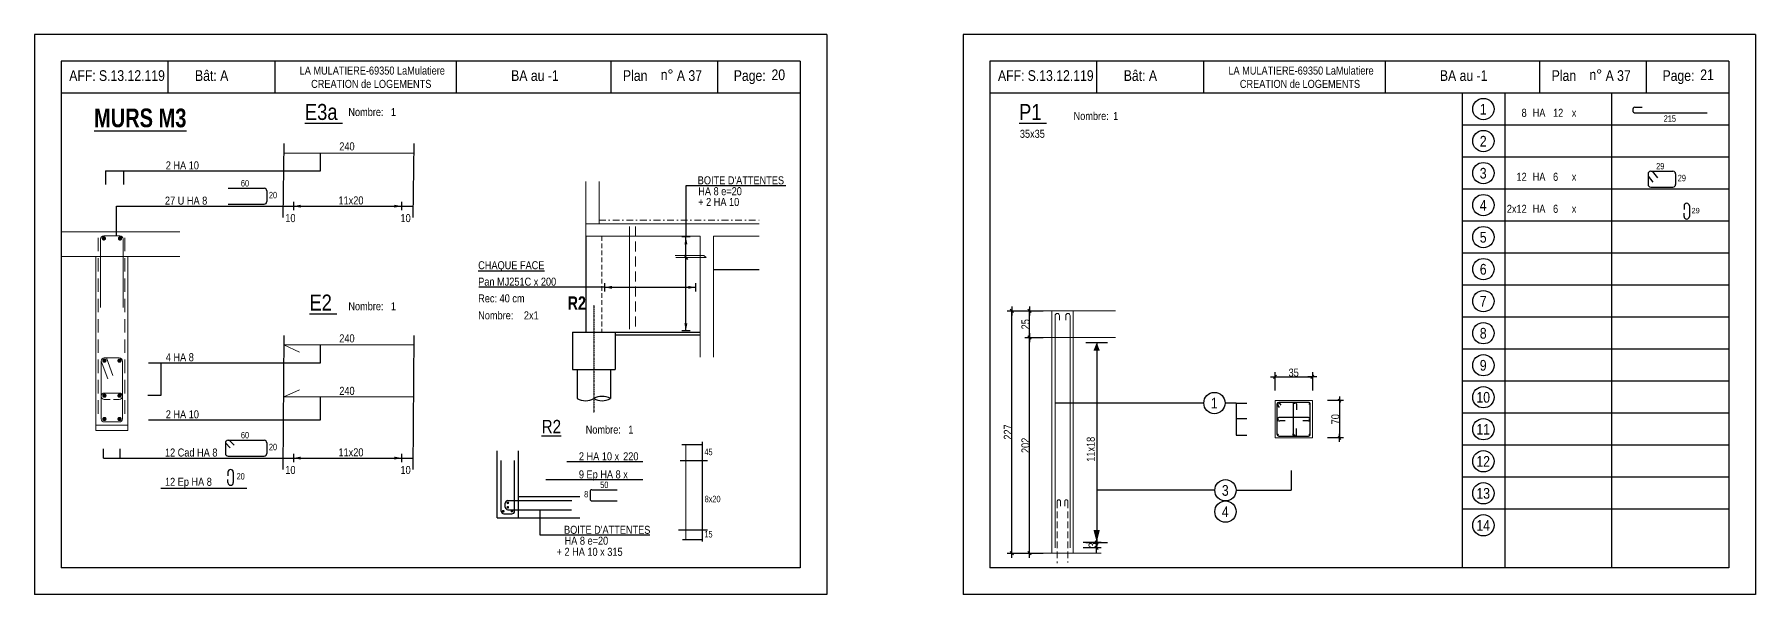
# Model space of a CAD drawing. Header units: metres. Extents: x -9927 to 45032, y -190416 to 12166.
# Drawn here: x 5970 to 9196, y -170879 to -169829 of the extents above; entities that cross this region are included whole.
import ezdxf
from ezdxf.enums import TextEntityAlignment as Align

# ---------------------------------------------------------------- set-up
doc = ezdxf.new("R2010")
doc.units = ezdxf.units.M
doc.header["$PDMODE"] = 65
for name, pattern in [('CACHE2', [0.1875, 0.125, -0.0625]), ('CACHEx2', [19.05, 12.7, -6.35]), ('TIRETPT2', [12.7, 6.35, -3.175, 0, -3.175]), ('TIRETPTX2', [50.8, 25.4, -12.7, 0, -12.7])]:
    doc.linetypes.add(name, pattern=pattern)
for name, color, linetype in [('01_cote_gen', 4, 'Continuous'), ('01_fenetres', 171, 'Continuous'), ('01_linteaux', 3, 'Continuous'), ('01_murs_coup', 5, 'Continuous'), ('01_sem', 42, 'Continuous'), ('01_texte', 230, 'Continuous'), ('AA_COTES', 2, 'Continuous')]:
    doc.layers.add(name, color=color, linetype=linetype)
doc.layers.add('01_PIEUX', color=5, linetype='Continuous', lineweight=60)
doc.styles.add('impact', font='impact.ttf')
doc.styles.add('STYLE2', font='ARIALN.TTF')
doc.dimstyles.new('JB25', dxfattribs={"dimscale": 0.1, "dimtxt": 150, "dimasz": 17, "dimexe": 0.1, "dimexo": 0.1, "dimgap": 0.09, "dimtad": 1, "dimdec": 1, "dimlfac": 0.5, "dimdsep": 46, "dimtxsty": 'STYLE2', "dimblk1": 'BOND_G', "dimblk2": 'BOND_D', "dimsah": 1, "dimcen": 1.5, "dimdle": 0.01, "dimse1": 1, "dimse2": 1, "dimclrd": 4, "dimclre": 2, "dimclrt": 5, "dimadec": 0, "dimazin": 0, "dimtfac": 2.333333, "dimtdec": 1, "dimtix": 1, "dimtmove": 2, "dimatfit": 3, "dimldrblk": 'BOND_G', "dimfxl": 1, "dimtolj": 1, "dimtzin": 0, "dimarcsym": 0})
doc.dimstyles.new('JB50', dxfattribs={"dimscale": 0.1, "dimtxt": 150, "dimasz": 15, "dimexe": 0.1, "dimexo": 0.1, "dimgap": 0.09, "dimtad": 1, "dimdec": 1, "dimdsep": 46, "dimtxsty": 'STYLE2', "dimblk1": 'BOND_G', "dimblk2": 'BOND_D', "dimsah": 1, "dimcen": 1.5, "dimdle": 0.01, "dimse1": 1, "dimse2": 1, "dimclrd": 4, "dimclre": 2, "dimclrt": 6, "dimazin": 2, "dimtfac": 2.333333, "dimtdec": 1, "dimtix": 1, "dimtmove": 2, "dimatfit": 3, "dimldrblk": 'BOND_G', "dimfxl": 1, "dimtolj": 1, "dimtzin": 0, "dimarcsym": 0})

# ---------------------------------------------------------------- blocks, each defined once
blk = doc.blocks.new('BOND_G')
at = {"layer": 'AA_COTES', "color": 0}
for p, q in [((5, 0), (-5, 0)), ((1.8, 1.8), (-1.8, -1.8)), ((0, -5), (0, 15))]:
    blk.add_line(p, q, dxfattribs=at)
blk = doc.blocks.new('BOND_D')
at = {"layer": 'AA_COTES', "color": 0}
for p, q in [((5, 0), (-5, 0)), ((-1.8, -1.8), (1.8, 1.8)), ((0, 5), (0, -15))]:
    blk.add_line(p, q, dxfattribs=at)
blk = doc.blocks.new('*D1727')
at = {"layer": '01_cote_gen', "color": 4, "linetype": 'Continuous', "lineweight": -2, "transparency": 16777216}
blk.add_line((7801.8, -170799.3), (7801.8, -170348.7), dxfattribs=at)
at = {"layer": 'DEFPOINTS', "color": 0, "linetype": 'Continuous', "lineweight": 0, "transparency": 16777216}
for p in [(7801.8, -170347), (7917, -170347), (7877, -170801)]:
    blk.add_point(p, dxfattribs=at)
at = {"layer": '01_cote_gen', "color": 4, "linetype": 'Continuous', "lineweight": -2, "transparency": 16777216, "xscale": 1.7, "yscale": 1.7, "zscale": 1.7}
for name, p, rotation in [('BOND_D', (7801.8, -170347), 90), ('BOND_G', (7801.8, -170801), 270)]:
    blk.add_blockref(name, p, dxfattribs=dict(at, rotation=rotation))
at = {"layer": '01_cote_gen', "color": 5, "linetype": 'Continuous', "lineweight": 0, "transparency": 16777216, "insert": (7794.3, -170574), "char_height": 15, "attachment_point": 5, "rotation": 90, "style": 'STYLE2'}
blk.add_mtext('\\A1;227', dxfattribs=at)
blk = doc.blocks.new('*D1728')
at = {"layer": '01_cote_gen', "color": 4, "linetype": 'Continuous', "lineweight": -2, "transparency": 16777216}
blk.add_line((7835, -170395.3), (7835, -170348.7), dxfattribs=at)
at = {"layer": 'DEFPOINTS', "color": 0, "linetype": 'Continuous', "lineweight": 0, "transparency": 16777216}
for p in [(7835, -170347), (7963.7, -170347), (7972.7, -170397)]:
    blk.add_point(p, dxfattribs=at)
at = {"layer": '01_cote_gen', "color": 4, "linetype": 'Continuous', "lineweight": -2, "transparency": 16777216, "xscale": 1.7, "yscale": 1.7, "zscale": 1.7}
for name, p, rotation in [('BOND_D', (7835, -170347), 90), ('BOND_G', (7835, -170397), 270)]:
    blk.add_blockref(name, p, dxfattribs=dict(at, rotation=rotation))
at = {"layer": '01_cote_gen', "color": 5, "linetype": 'Continuous', "lineweight": 0, "transparency": 16777216, "insert": (7827.4, -170372), "char_height": 15, "attachment_point": 5, "rotation": 90, "style": 'STYLE2'}
blk.add_mtext('\\A1;25', dxfattribs=at)
blk = doc.blocks.new('*D1729')
at = {"layer": '01_cote_gen', "color": 4, "linetype": 'Continuous', "lineweight": -2, "transparency": 16777216}
blk.add_line((7835, -170799.3), (7835, -170398.7), dxfattribs=at)
at = {"layer": 'DEFPOINTS', "color": 0, "linetype": 'Continuous', "lineweight": 0, "transparency": 16777216}
for p in [(7835, -170397), (7843.5, -170397), (7853.1, -170801)]:
    blk.add_point(p, dxfattribs=at)
at = {"layer": '01_cote_gen', "color": 4, "linetype": 'Continuous', "lineweight": -2, "transparency": 16777216, "xscale": 1.7, "yscale": 1.7, "zscale": 1.7}
for name, p, rotation in [('BOND_D', (7835, -170397), 90), ('BOND_G', (7835, -170801), 270)]:
    blk.add_blockref(name, p, dxfattribs=dict(at, rotation=rotation))
at = {"layer": '01_cote_gen', "color": 5, "linetype": 'Continuous', "lineweight": 0, "transparency": 16777216, "insert": (7827.4, -170599), "char_height": 15, "attachment_point": 5, "rotation": 90, "style": 'STYLE2'}
blk.add_mtext('\\A1;202', dxfattribs=at)
blk = doc.blocks.new('*D1730')
at = {"layer": '01_cote_gen', "color": 4, "linetype": 'Continuous', "lineweight": -2, "transparency": 16777216}
blk.add_line((7960.8, -170782.7), (7960.8, -170789.3), dxfattribs=at)
at = {"layer": 'DEFPOINTS', "color": 0, "linetype": 'Continuous', "lineweight": 0, "transparency": 16777216}
for p in [(7954, -170781), (7911, -170791), (7960.8, -170791)]:
    blk.add_point(p, dxfattribs=at)
at = {"layer": '01_cote_gen', "color": 4, "linetype": 'Continuous', "lineweight": -2, "transparency": 16777216, "xscale": 1.7, "yscale": 1.7, "zscale": 1.7}
for name, p, rotation in [('BOND_G', (7960.8, -170781), 90), ('BOND_D', (7960.8, -170791), 270)]:
    blk.add_blockref(name, p, dxfattribs=dict(at, rotation=rotation))
at = {"layer": '01_cote_gen', "color": 5, "linetype": 'Continuous', "lineweight": 0, "transparency": 16777216, "insert": (7953.2, -170786), "char_height": 15, "attachment_point": 5, "rotation": 90, "style": 'STYLE2'}
blk.add_mtext('\\A1;3', dxfattribs=at)
blk = doc.blocks.new('*D1731')
at = {"layer": '01_cote_gen', "color": 4, "linetype": 'Continuous', "lineweight": -2, "transparency": 16777216}
blk.add_line((8415.9, -170516.5), (8415.9, -170583.5), dxfattribs=at)
at = {"layer": 'DEFPOINTS', "color": 0, "linetype": 'Continuous', "lineweight": 0, "transparency": 16777216}
for p in [(8365, -170515), (8365, -170585), (8415.9, -170585)]:
    blk.add_point(p, dxfattribs=at)
at = {"layer": '01_cote_gen', "color": 4, "linetype": 'Continuous', "lineweight": -2, "transparency": 16777216, "xscale": 1.5, "yscale": 1.5, "zscale": 1.5}
for name, p, rotation in [('BOND_G', (8415.9, -170515), 90), ('BOND_D', (8415.9, -170585), 270)]:
    blk.add_blockref(name, p, dxfattribs=dict(at, rotation=rotation))
at = {"layer": '01_cote_gen', "color": 6, "linetype": 'Continuous', "lineweight": 0, "transparency": 16777216, "insert": (8408.2, -170550), "char_height": 15, "attachment_point": 5, "rotation": 90, "style": 'STYLE2'}
blk.add_mtext('\\A1;70', dxfattribs=at)
blk = doc.blocks.new('*D1732')
at = {"layer": '01_cote_gen', "color": 4, "lineweight": -2, "ltscale": 0.5, "transparency": 16777216}
blk.add_line((8296.7, -170470.4), (8363.3, -170470.4), dxfattribs=at)
at = {"layer": 'DEFPOINTS', "color": 0, "lineweight": 0, "ltscale": 0.5, "transparency": 16777216}
for p in [(8365, -170470.4), (8295, -170515), (8365, -170515)]:
    blk.add_point(p, dxfattribs=at)
at = {"layer": '01_cote_gen', "color": 4, "lineweight": -2, "ltscale": 0.5, "transparency": 16777216, "xscale": 1.7, "yscale": 1.7, "zscale": 1.7, "rotation": 180}
blk.add_blockref('BOND_G', (8295, -170470.4), dxfattribs=at)
at = {"layer": '01_cote_gen', "color": 4, "lineweight": -2, "ltscale": 0.5, "transparency": 16777216, "xscale": 1.7, "yscale": 1.7, "zscale": 1.7}
blk.add_blockref('BOND_D', (8365, -170470.4), dxfattribs=at)
at = {"layer": '01_cote_gen', "color": 5, "lineweight": 0, "ltscale": 0.5, "transparency": 16777216, "insert": (8330, -170462.7), "char_height": 15, "attachment_point": 5, "style": 'STYLE2'}
blk.add_mtext('\\A1;35', dxfattribs=at)

msp = doc.modelspace()

# ---------------------------------------------------------------- linework, layer by layer
at = {"layer": '01_cote_gen', "color": 5, "linetype": 'Continuous', "lineweight": 0}
msp.add_line((7085.27, -170188.5), (7085.27, -170381.04), dxfattribs=at)
at = {"layer": '01_cote_gen', "color": 5, "linetype": 'CACHE2', "lineweight": 0, "ltscale": 150}
msp.add_line((7096.42, -170188.5), (7096.42, -170381.53), dxfattribs=at)
at = {"layer": '01_cote_gen', "color": 2, "linetype": 'CACHE2', "lineweight": 0, "ltscale": 100}
for p, q in [((7886.96, -170703.97), (7886.96, -170819.54)), ((7892.96, -170703.97), (7892.96, -170712.94)), ((7900.96, -170703.97), (7900.96, -170712.94)), ((7906.96, -170703.97), (7906.96, -170818.68))]:
    msp.add_line(p, q, dxfattribs=at)
at = {"layer": '01_cote_gen', "color": 2, "lineweight": 0, "ltscale": 0.5, "const_width": 2.5, "flags": 128}
for points in [[(6848.74, -170721.15, -1), (6848.74, -170723.65, -1)], [(6857.34, -170705.49, -1), (6857.34, -170707.99, -1)], [(6857.34, -170713.87, -1), (6857.34, -170716.37, -1)], [(6865.03, -170721.06, -1), (6865.03, -170723.56, -1)]]:
    msp.add_lwpolyline(points, format="xyb", close=True, dxfattribs=at)
at = {"layer": '01_cote_gen', "color": 2, "linetype": 'CACHE2', "lineweight": 0, "ltscale": 100}
for centre in [(7889.96, -170703.97), (7903.96, -170703.97)]:
    msp.add_arc(centre, 3, 0, 180, dxfattribs=at)
at = {"layer": '01_fenetres', "ltscale": 30}
for p, q in [((6020.16, -169878.69), (6020.16, -170828.69)), ((6020.16, -169878.69), (6020.16, -170828.69)), ((6020.16, -169878.69), (6020.16, -170828.69)), ((7405.16, -169878.69), (6020.16, -169878.69)), ((6220.16, -169878.69), (6220.16, -169938.69)), ((6420.56, -169878.69), (6420.56, -169938.69)), ((6760.73, -169878.69), (6760.73, -169938.69)), ((7051.03, -169938.69), (7051.03, -169878.69)), ((7251.03, -169938.69), (7251.03, -169878.69)), ((7405.16, -169878.69), (7405.16, -170828.69)), ((7760.62, -169878.69), (7760.62, -170828.69)), ((9145.62, -169878.69), (7760.62, -169878.69)), ((7960.62, -169878.69), (7960.62, -169938.69)), ((8161.01, -169878.69), (8161.01, -169938.69)), ((8501.18, -169878.69), (8501.18, -169938.69)), ((8791.48, -169938.69), (8791.48, -169878.69)), ((8991.48, -169938.69), (8991.48, -169878.69)), ((9145.62, -169878.69), (9145.62, -170828.69)), ((7405.16, -169938.69), (6020.16, -169938.69)), ((9145.62, -169938.69), (7760.62, -169938.69)), ((7405.16, -170828.69), (6020.16, -170828.69)), ((9145.62, -170828.69), (7760.62, -170828.69))]:
    msp.add_line(p, q, dxfattribs=at)
at = {"layer": '01_linteaux', "linetype": 'Continuous'}
for p, q in [((8969.16, -169964.94), (8982.9, -169964.94)), ((8970.39, -169975.92), (9104.7, -169975.92)), ((8994.07, -170090.21), (8994.07, -170109.83)), ((8994.07, -170094.35), (9003.26, -170105.69)), ((8999.07, -170085.21), (9040.83, -170085.21)), ((9001.76, -170085.21), (9011.74, -170097.52)), ((9045.83, -170090.21), (9045.83, -170109.83)), ((6333.05, -170117.19), (6400.63, -170117.19)), ((6405.63, -170122.19), (6405.63, -170141.8)), ((8999.07, -170114.83), (9040.83, -170114.83)), ((6333.05, -170146.8), (6400.63, -170146.8)), ((9061.65, -170150.21), (9061.65, -170156.59)), ((9061.65, -170169.83), (9061.65, -170163.98)), ((9071.65, -170150.21), (9071.65, -170169.83)), ((7003.46, -170206.97), (7003.46, -170386.97)), ((7328.3, -170269.97), (7242.46, -170269.97)), ((6978.46, -170386.97), (7058.46, -170386.97)), ((6978.46, -170386.97), (6978.46, -170456.97)), ((7058.46, -170386.97), (7058.46, -170456.97)), ((7058.46, -170386.97), (7217.46, -170386.97)), ((7058.46, -170391.97), (7217.46, -170391.97)), ((6978.46, -170456.97), (7058.46, -170456.97)), ((6987.46, -170456.97), (6987.46, -170511.26)), ((7049.46, -170456.97), (7049.46, -170511.26)), ((6333.05, -170589.38), (6400.63, -170589.38)), ((6335.24, -170589.38), (6344.24, -170598.37)), ((6328.05, -170594.38), (6328.05, -170613.99)), ((6328.05, -170594.38), (6337.05, -170603.37)), ((6333.05, -170618.99), (6400.63, -170618.99)), ((6405.63, -170594.38), (6405.63, -170613.99)), ((6837.53, -170734.81), (6837.53, -170609.1)), ((6877.53, -170734.81), (6877.53, -170609.1)), ((6332.8, -170649.29), (6332.8, -170656.25)), ((6342.8, -170649.29), (6342.8, -170668.9)), ((6845.03, -170722.31), (6845.03, -170627.31)), ((6870.03, -170722.31), (6870.03, -170627.31)), ((6332.8, -170668.9), (6332.8, -170662.87)), ((6852.53, -170714.55), (6852.53, -170707.31)), ((6857.53, -170702.31), (6977.53, -170702.31)), ((6857.53, -170719.55), (6976.59, -170719.55)), ((6877.53, -170694.81), (6991.96, -170694.81)), ((6837.53, -170734.81), (6991.96, -170734.81)), ((6850.03, -170727.31), (6865.03, -170727.31))]:
    msp.add_line(p, q, dxfattribs=at)
at = {"layer": '01_linteaux', "linetype": 'CACHEx2', "lineweight": 18, "ltscale": 0.7}
msp.add_line((7033.46, -170206.97), (7033.46, -170386.97), dxfattribs=at)
at = {"layer": '01_linteaux', "linetype": 'CACHEx2', "lineweight": 18, "ltscale": 2}
for p, q in [((6089.82, -170209.74), (6089.82, -170548.19)), ((6139.41, -170209.74), (6139.41, -170548.19))]:
    msp.add_line(p, q, dxfattribs=at)
at = {"layer": '01_linteaux', "linetype": 'TIRETPTX2', "ltscale": 0.03}
msp.add_line((7018.46, -170336.33), (7018.46, -170538.08), dxfattribs=at)
at = {"layer": '01_linteaux', "linetype": 'Continuous'}
for centre, radius, start, end in [((8970.27, -169969.81), 5, 102.77382, 192.77382), ((8970.39, -169970.92), 5, 180, 270), ((8999.07, -170090.21), 5, 90, 180), ((8999.07, -170109.83), 5, 180, 270), ((9040.83, -170090.21), 5, 0, 90), ((9040.83, -170109.83), 5, 270, 0), ((6400.63, -170122.19), 5, 0, 90), ((6400.63, -170141.8), 5, 270, 0), ((9066.65, -170150.21), 5, 90, 180), ((9066.65, -170169.83), 5, 180, 270), ((9066.65, -170150.21), 5, 0, 90), ((9066.65, -170169.83), 5, 270, 0), ((7002.96, -170484.61), 30.84, 239.82318, 300.17682), ((7033.96, -170537.92), 30.84, 59.82318, 120.17682), ((7033.96, -170484.61), 30.84, 239.82318, 300.17682), ((6333.05, -170594.38), 5, 90, 180), ((6400.63, -170594.38), 5, 0, 90), ((6333.05, -170613.99), 5, 180, 270), ((6400.63, -170613.99), 5, 270, 0), ((6337.8, -170649.29), 5, 90, 180), ((6337.8, -170649.29), 5, 0, 90), ((6337.8, -170668.9), 5, 180, 270), ((6337.8, -170668.9), 5, 270, 0), ((6850.03, -170722.31), 5, 180, 270), ((6857.53, -170707.31), 5, 90, 180), ((6857.53, -170714.55), 5, 180, 270), ((6865.03, -170722.31), 5, 270, 0)]:
    msp.add_arc(centre, radius, start, end, dxfattribs=at)
at = {"layer": '01_murs_coup', "linetype": 'Continuous', "lineweight": 5}
for p, q in [((7003.46, -170104.24), (7003.46, -170206.97)), ((7028.46, -170104.24), (7028.46, -170183.97)), ((7003.46, -170183.97), (7328.3, -170183.97)), ((7003.46, -170206.97), (7217.46, -170206.97)), ((7217.46, -170206.97), (7217.46, -170433.87)), ((7242.46, -170206.97), (7242.46, -170433.87)), ((7242.46, -170206.97), (7328.3, -170206.97))]:
    msp.add_line(p, q, dxfattribs=at)
at = {"layer": '01_PIEUX', "color": 2, "linetype": 'Continuous', "lineweight": 5}
for p, q in [((6020.16, -170198.82), (6145.17, -170198.82)), ((6100.17, -170206.12), (6130.17, -170206.12)), ((6094.17, -170212.12), (6094.17, -170340.47)), ((6136.17, -170212.12), (6136.17, -170340.47)), ((6085.17, -170244.82), (6085.17, -170571.16)), ((6145.17, -170244.82), (6145.17, -170571.16)), ((6095.17, -170441.16), (6095.17, -170549.16)), ((6095.17, -170441.16), (6107.55, -170474.27)), ((6101.17, -170435.16), (6129.17, -170435.16)), ((6104.94, -170435.16), (6117.32, -170468.27)), ((6135.17, -170441.16), (6135.17, -170549.16)), ((6101.17, -170500.84), (6129.17, -170500.84)), ((6101.17, -170512.84), (6111.96, -170512.84)), ((6129.17, -170512.84), (6118.38, -170512.84)), ((6085.17, -170561.16), (6145.17, -170561.16)), ((6101.17, -170555.16), (6129.17, -170555.16)), ((6085.17, -170571.16), (6145.17, -170571.16))]:
    msp.add_line(p, q, dxfattribs=at)
at = {"layer": '01_PIEUX', "color": 2, "linetype": 'Continuous', "lineweight": 5, "const_width": 4, "flags": 128}
for points in [[(6098.32, -170211.14, 1), (6102.32, -170211.14, 1)], [(6128.56, -170211.14, 1), (6132.56, -170211.14, 1)], [(6099.32, -170440.18, 1), (6103.32, -170440.18, 1)], [(6127.56, -170440.18, 1), (6131.56, -170440.18, 1)], [(6099.32, -170505.86, 1), (6103.32, -170505.86, 1)], [(6127.56, -170505.86, 1), (6131.56, -170505.86, 1)], [(6099.32, -170549.51, 1), (6103.32, -170549.51, 1)], [(6127.56, -170549.51, 1), (6131.56, -170549.51, 1)]]:
    msp.add_lwpolyline(points, format="xyb", close=True, dxfattribs=at)
at = {"layer": '01_PIEUX', "color": 2, "linetype": 'Continuous', "lineweight": 5}
for centre, start, end in [((6100.17, -170212.12), 90, 180), ((6130.17, -170212.12), 0, 90), ((6101.17, -170441.16), 90, 180), ((6129.17, -170441.16), 0, 90), ((6101.17, -170506.84), 90, 180), ((6101.17, -170506.84), 180, 270), ((6129.17, -170506.84), 0, 90), ((6129.17, -170506.84), 270, 0), ((6101.17, -170549.16), 180, 270), ((6129.17, -170549.16), 270, 0)]:
    msp.add_arc(centre, 6, start, end, dxfattribs=at)
at = {"layer": '01_sem', "color": 2, "lineweight": 0, "ltscale": 7}
for p, q in [((6437.42, -170051.23), (6680.9, -170051.23)), ((6145.17, -170198.82), (6242.88, -170198.82)), ((6020.16, -170244.82), (6242.88, -170244.82)), ((7224.59, -170243.13), (7170.67, -170243.13)), ((7228.82, -170246.66), (7172.16, -170246.66)), ((7224.59, -170243.13), (7228.82, -170246.66)), ((7876.96, -170346.97), (7860.52, -170346.97)), ((7876.96, -170346.97), (7876.96, -170800.97)), ((7996.14, -170346.97), (7876.96, -170346.97)), ((7882.96, -170355.75), (7882.96, -170790.97)), ((7890.96, -170355.75), (7890.96, -170364.16)), ((7902.96, -170355.75), (7902.96, -170364.16)), ((7910.96, -170355.75), (7910.96, -170790.97)), ((7916.96, -170346.97), (7916.96, -170800.97)), ((7876.96, -170396.97), (7860.52, -170396.97)), ((7996.14, -170396.97), (7876.96, -170396.97)), ((6437.42, -170410.84), (6680.9, -170410.84)), ((6437.42, -170410.84), (6466.74, -170424.18)), ((6437.42, -170508.01), (6466.74, -170494.67)), ((6437.42, -170508.01), (6680.9, -170508.01)), ((8295.02, -170585), (8295.02, -170515)), ((8365.02, -170515), (8295.02, -170515)), ((8295.02, -170585), (8295.02, -170515)), ((8365.02, -170515), (8295.02, -170515)), ((8365.02, -170585), (8365.02, -170515)), ((8295.02, -170585), (8365.02, -170585)), ((8295.02, -170585), (8365.02, -170585)), ((7190.96, -170597.72), (7190.96, -170774.91)), ((7860.52, -170800.97), (7969.55, -170800.97))]:
    msp.add_line(p, q, dxfattribs=at)
at = {"layer": '01_sem', "color": 2, "linetype": 'TIRETPT2', "lineweight": 0, "ltscale": 2}
msp.add_line((7028.46, -170176.97), (7328.3, -170176.97), dxfattribs=at)
at = {"layer": '01_sem', "color": 2, "lineweight": 0, "ltscale": 7}
for centre in [(7886.96, -170355.75), (7906.96, -170355.75)]:
    msp.add_arc(centre, 4, 0, 180, dxfattribs=at)
at = {"layer": '01_texte', "ltscale": 30}
for p, q in [((5970.16, -169828.69), (5970.16, -170878.69)), ((7455.16, -169828.69), (5970.16, -169828.69)), ((7455.16, -169828.69), (7455.16, -170878.69)), ((7710.62, -169828.69), (7710.62, -170878.69)), ((9195.62, -169828.69), (7710.62, -169828.69)), ((9195.62, -169828.69), (9195.62, -170878.69)), ((8645.62, -169938.69), (8645.62, -170828.69)), ((8725.62, -169938.69), (8725.62, -170828.69)), ((8925.62, -169938.69), (8925.62, -170828.69)), ((9145.62, -169998.69), (8645.62, -169998.69)), ((6437.42, -170033.29), (6435.85, -170171.81)), ((6680.9, -170033.29), (6679.33, -170171.81)), ((6506.43, -170084.64), (6506.43, -170051.23)), ((9145.62, -170058.69), (8645.62, -170058.69)), ((6103.15, -170084.64), (6506.43, -170084.64)), ((6103.15, -170084.64), (6103.15, -170109.97)), ((6137.2, -170084.64), (6137.2, -170109.97)), ((6455.57, -170142.6), (6455.57, -170158.24)), ((6658.24, -170142.6), (6658.24, -170158.24)), ((9145.62, -170118.69), (8645.62, -170118.69)), ((6123.94, -170150.66), (6679.33, -170150.66)), ((6123.94, -170206.12), (6123.94, -170150.66)), ((9145.62, -170178.69), (8645.62, -170178.69)), ((7199.06, -170208.33), (7183.42, -170208.33)), ((7191, -170384.25), (7191, -170208.33)), ((9145.62, -170238.69), (8645.62, -170238.69)), ((7187.69, -170242.53), (7194.31, -170250.8)), ((7038.54, -170294.69), (7038.54, -170310.33)), ((7038.54, -170302.75), (7209.14, -170302.75)), ((7209.14, -170294.69), (7209.14, -170310.33)), ((9145.62, -170298.69), (8645.62, -170298.69)), ((9145.62, -170358.69), (8645.62, -170358.69)), ((6437.42, -170393.15), (6435.85, -170643.99)), ((6680.9, -170393.15), (6679.33, -170643.99)), ((7199.06, -170384.25), (7183.42, -170384.25)), ((6506.43, -170444.25), (6506.43, -170410.84)), ((7940.69, -170406.26), (7981.01, -170406.26)), ((7960.85, -170406.26), (7960.85, -170787.84)), ((9145.62, -170418.69), (8645.62, -170418.69)), ((6184.24, -170444.25), (6506.43, -170444.25)), ((6207.3, -170444.25), (6207.3, -170505.64)), ((9145.62, -170478.69), (8645.62, -170478.69)), ((6207.3, -170505.64), (6182.91, -170505.64)), ((6506.43, -170551.3), (6506.43, -170508.01)), ((8299.02, -170578.65), (8299.02, -170521.38)), ((8299.02, -170522.63), (8303.02, -170528)), ((8358.02, -170518.38), (8302.02, -170518.38)), ((8302.02, -170518.38), (8306.02, -170523.75)), ((8329.07, -170521.38), (8329.07, -170532.22)), ((8329.07, -170521.38), (8329.07, -170578.59)), ((8329.07, -170523.56), (8329.07, -170532.22)), ((8335.07, -170521.38), (8335.07, -170532.53)), ((8361.02, -170578.65), (8361.02, -170521.38)), ((6184.24, -170551.3), (6506.43, -170551.3)), ((8358.02, -170547.02), (8302.02, -170547.02)), ((8302.02, -170553.02), (8304.12, -170553.02)), ((8314.01, -170553.02), (8303.93, -170553.02)), ((8314.01, -170553.02), (8304.17, -170553.02)), ((8358.02, -170553.02), (8347.19, -170553.02)), ((8355.85, -170553.02), (8347.19, -170553.02)), ((9145.62, -170538.69), (8645.62, -170538.69)), ((8302.02, -170581.65), (8358.02, -170581.65)), ((8329.07, -170567.65), (8329.07, -170577.49)), ((8329.07, -170567.65), (8329.07, -170577.73)), ((8329.07, -170579.64), (8329.07, -170577.55)), ((8335.07, -170579.64), (8335.07, -170567.63)), ((6099.75, -170622.85), (6099.75, -170605.54)), ((6099.75, -170622.85), (6679.33, -170622.85)), ((6130.68, -170622.85), (6130.68, -170605.54)), ((6455.57, -170614.79), (6455.57, -170630.43)), ((6658.24, -170614.79), (6658.24, -170630.43)), ((9145.62, -170598.69), (8645.62, -170598.69)), ((9145.62, -170658.69), (8645.62, -170658.69)), ((6207.35, -170679.39), (6368.05, -170679.39)), ((9145.62, -170718.69), (8645.62, -170718.69)), ((7940.69, -170780.97), (7981.01, -170780.97)), ((7455.16, -170878.69), (5970.16, -170878.69)), ((9195.62, -170878.69), (7710.62, -170878.69))]:
    msp.add_line(p, q, dxfattribs=at)
at = {"layer": '01_texte'}
for p, q in [((7191.24, -170111.73), (7378.48, -170111.73)), ((7191.24, -170208.33), (7191.24, -170111.73)), ((7216.59, -170111.73), (7378.48, -170111.73)), ((7038.54, -170302.51), (6803.17, -170302.75)), ((8161.56, -170519.59), (7882.96, -170519.59)), ((8222.03, -170519.59), (8201.56, -170519.59)), ((8222.03, -170519.59), (8222.03, -170579.98)), ((8222.03, -170519.59), (8242.05, -170519.59)), ((8222.03, -170548.79), (8242.05, -170548.79)), ((7221.7, -170592.3), (7221.7, -170779.32)), ((8222.03, -170579.98), (8242.05, -170579.98)), ((7221.7, -170597.72), (7183.49, -170597.72)), ((6967.62, -170629.06), (7110.34, -170629.06)), ((7231.25, -170627.8), (7180.41, -170627.8)), ((8325.28, -170645.91), (8325.28, -170683.22)), ((6928.34, -170662.93), (7110.34, -170662.93)), ((7011.5, -170685.69), (7011.5, -170699.42)), ((7015, -170682.19), (7062.31, -170682.19)), ((8182.24, -170683.22), (7960.85, -170683.22)), ((8222.24, -170683.22), (8325.28, -170683.22)), ((6917.06, -170719.55), (6917.06, -170766.78)), ((7015, -170702.92), (7062.31, -170702.92)), ((6917.06, -170766.78), (7123.69, -170766.78)), ((7231.65, -170757.78), (7177.26, -170757.78)), ((7184.57, -170775.16), (7223.06, -170775.16))]:
    msp.add_line(p, q, dxfattribs=at)
at = {"layer": '01_texte', "ltscale": 30, "const_width": 1.5, "flags": 128}
for points in [[(8301.49, -170521.24, -1), (8299.99, -170521.24, -1)], [(8331.72, -170520.85, 1), (8331.72, -170519.35, 1)], [(8358.56, -170521.24, 1), (8360.06, -170521.24, 1)], [(8301.49, -170550.36, 1), (8299.99, -170550.36, 1)], [(8358.56, -170550.36, -1), (8360.06, -170550.36, -1)], [(8301.49, -170578.8, 1), (8299.99, -170578.8, 1)], [(8331.72, -170578.91, -1), (8331.72, -170580.41, -1)], [(8358.56, -170578.8, -1), (8360.06, -170578.8, -1)]]:
    msp.add_lwpolyline(points, format="xyb", close=True, dxfattribs=at)
at = {"layer": '01_texte'}
for centre in [(8685.62, -169968.69), (8685.62, -170028.69), (8685.62, -170088.69), (8685.62, -170148.69), (8685.62, -170208.69), (8685.62, -170268.69), (8685.62, -170328.69), (8685.62, -170388.69), (8685.62, -170448.69), (8685.62, -170508.69), (8181.56, -170519.59), (8685.62, -170568.69), (8685.62, -170628.69), (8202.24, -170683.22), (8685.62, -170688.69), (8202.24, -170723.22), (8685.62, -170748.69)]:
    msp.add_circle(centre, 20, dxfattribs=at)
at = {"layer": '01_texte', "ltscale": 30}
for centre, radius, start, end in [((8302.02, -170521.38), 3, 90.00091, 180), ((8332.07, -170521.38), 3, 90, 180.00091), ((8332.07, -170521.38), 3, 359.99909, 90), ((8358.02, -170521.38), 3, 0, 90.00091), ((8302.02, -170550.02), 3, 90.00091, 180), ((8302.02, -170550.02), 3, 180, 269.99909), ((8358.02, -170550.02), 3, 0, 90.00091), ((8358.02, -170550.02), 3, 269.99909, 0), ((8302.02, -170578.65), 3, 180, 270), ((8331.2, -170579.41), 2.15, 186.19867, 293.78515), ((8332.93, -170579.41), 2.15, 246.21485, 353.80133), ((8358.02, -170578.65), 3, 270, 0)]:
    msp.add_arc(centre, radius, start, end, dxfattribs=at)
at = {"layer": '01_texte'}
for centre, start, end in [((7015, -170685.69), 90, 180), ((7015, -170699.42), 180, 270)]:
    msp.add_arc(centre, 3.5, start, end, dxfattribs=at)
at = {"layer": '01_texte', "ltscale": 30}
for points in [[(6455.57, -170150.66), (6469.39, -170147.91), (6469.39, -170150.66)], [(6455.57, -170150.66), (6469.39, -170153.42), (6469.39, -170150.66)], [(6658.24, -170150.66), (6644.42, -170147.91), (6644.42, -170150.66)], [(6658.24, -170150.66), (6644.42, -170153.42), (6644.42, -170150.66)], [(7191, -170208.33), (7188.25, -170222.15), (7191, -170222.15)], [(7191, -170208.33), (7193.76, -170222.15), (7191, -170222.15)], [(7038.54, -170302.75), (7052.36, -170300), (7052.36, -170302.75)], [(7038.54, -170302.75), (7052.36, -170305.5), (7052.36, -170302.75)], [(7209.14, -170302.75), (7195.31, -170300), (7195.31, -170302.75)], [(7209.14, -170302.75), (7195.31, -170305.5), (7195.31, -170302.75)], [(7191, -170384.25), (7188.25, -170370.43), (7191, -170370.43)], [(7191, -170384.25), (7193.76, -170370.43), (7191, -170370.43)], [(7960.85, -170406.26), (7954.95, -170421.33), (7960.85, -170421.33)], [(7960.85, -170406.26), (7966.75, -170421.33), (7960.85, -170421.33)], [(6455.57, -170622.85), (6469.39, -170620.1), (6469.39, -170622.85)], [(6455.57, -170622.85), (6469.39, -170625.61), (6469.39, -170622.85)], [(6658.24, -170622.85), (6644.42, -170620.1), (6644.42, -170622.85)], [(6658.24, -170622.85), (6644.42, -170625.61), (6644.42, -170622.85)], [(7960.85, -170780.97), (7954.95, -170757.9), (7960.85, -170757.9)], [(7960.85, -170780.97), (7966.75, -170757.9), (7960.85, -170757.9)]]:
    msp.add_solid(points, dxfattribs=at)

# ---------------------------------------------------------------- texts
at = {"layer": '01_texte', "style": 'STYLE2'}
for s, height, p in [('AFF:', 20, (6035.46, -169915.84)), ('S.13.12.119', 20, (6091.12, -169915.84)), ('Bât: A', 20, (6271.1, -169915.84)), ('LA MULATIERE-69350 LaMulatiere', 15, (6467.25, -169903.97)), ('CREATION de LOGEMENTS', 15, (6488.74, -169928.97)), ('BA au -1', 20, (6863.55, -169915.84)), ('Plan', 20, (7073.08, -169915.84)), ('n%%D', 20, (7143.76, -169914.39)), ('A 37', 20, (7174.1, -169915.84)), ('Page:', 20, (7280.74, -169915.84)), ('20', 20, (7351.43, -169914.39)), ('AFF:', 20, (7775.91, -169915.84)), ('S.13.12.119', 20, (7831.58, -169915.84)), ('Bât: A', 20, (8011.55, -169915.84)), ('LA MULATIERE-69350 LaMulatiere', 15, (8207.71, -169903.97)), ('CREATION de LOGEMENTS', 15, (8229.19, -169928.97)), ('BA au -1', 20, (8604.01, -169915.84)), ('Plan', 20, (8813.53, -169915.84)), ('n%%D', 20, (8884.21, -169914.39)), ('A 37', 20, (8914.56, -169915.84)), ('Page:', 20, (9021.2, -169915.84)), ('21', 20, (9091.88, -169914.39)), ('%%UE3a ', 30, (6477.07, -169989.01)), ('Nombre:', 15, (6558.5, -169981.61)), ('1', 15, (6638.13, -169981.61)), ('%%UP1 ', 30, (7815.4, -169989.08)), ('Nombre:', 15, (7917.58, -169989.08)), ('1', 15, (7991.68, -169989.08)), ('HA', 15, (8777.91, -169983.09)), ('12', 15, (8816.08, -169983.09)), ('215', 12, (9023.45, -169992.42)), ('35x35', 15, (7816.88, -170022.41)), ('240', 15, (6541.51, -170046.09)), ('2 HA 10', 15, (6216.36, -170081.68)), ('29', 12, (9009.28, -170081.66)), ('60', 12, (6357.1, -170113.64)), ('HA', 15, (8777.91, -170103.09)), ('6', 15, (8816.08, -170103.09)), ('29', 12, (9049.82, -170103.87)), ('27 U HA 8', 15, (6214.8, -170147.71)), ('20', 12, (6409.62, -170135.85)), ('11x20', 15, (6539.95, -170147.37)), ('10', 15, (6440.31, -170180.46)), ('10', 15, (6656.22, -170180.46)), ('HA', 15, (8777.91, -170163.09)), ('6', 15, (8816.08, -170163.09)), ('29', 10, (9075.64, -170163.87)), ('%%UCHAQUE FACE', 15, (6801.8, -170268.86)), ('Pan MJ251C x 200', 15, (6801.8, -170299.65)), ('%%UE2 ', 30, (6485.54, -170346.29)), ('Nombre:', 15, (6558.5, -170345.65)), ('1', 15, (6638.13, -170345.65)), ('Rec: 40 cm', 15, (6801.8, -170330.93)), ('Nombre:', 15, (6801.8, -170362.84)), (' 2x1', 15, (6882.65, -170362.84)), ('240', 15, (6541.51, -170405.95)), ('4 HA 8', 15, (6216.36, -170441.29)), ('240', 15, (6541.51, -170504.29)), ('2 HA 10', 15, (6216.36, -170548.35)), ('%%UR2', 25, (6920.58, -170576.2)), ('Nombre:', 15, (7003.27, -170577)), ('1', 15, (7082.9, -170577)), ('60', 12, (6357.1, -170585.83)), ('12 Cad HA 8', 15, (6214.8, -170619.9)), ('20', 12, (6409.62, -170608.04)), ('11x20', 15, (6539.95, -170619.55)), ('2 HA 10 x', 15, (6990.52, -170627.04)), ('220', 15, (7073.42, -170627.04)), ('45', 12, (7225.63, -170617.35)), ('20', 12, (6349.05, -170662.95)), ('10', 15, (6440.31, -170652.64)), ('10', 15, (6656.22, -170652.64)), ('9 Ep HA 8 x', 15, (6990.52, -170660.9)), ('12 Ep HA 8', 15, (6214.8, -170674.8)), ('8', 12, (7000.33, -170696.41)), ('50', 12, (7030.47, -170679.02)), ('8x20', 12, (7226.14, -170705.55)), ('15', 12, (7225.63, -170771.57))]:
    msp.add_text(s, height=height, dxfattribs=at).set_placement(p)
at = {"layer": '01_texte', "style": 'impact'}
for s, height, p in [('%%UMURS M3', 35, (6168.42, -170013.16)), ('R2', 25, (6986.54, -170352.24))]:
    msp.add_text(s, height=height, dxfattribs=at).set_placement(p, align=Align.BOTTOM_CENTER)
at = {"layer": '01_texte', "style": 'STYLE2'}
for s, p in [('1', (8685.21, -169968.91)), ('2', (8685.21, -170028.91)), ('3', (8685.21, -170088.91)), ('4', (8685.21, -170148.91)), ('5', (8685.21, -170208.91)), ('6', (8685.21, -170268.91)), ('7', (8685.21, -170328.91)), ('8', (8685.21, -170388.91)), ('9', (8685.21, -170448.91)), ('1', (8181.16, -170519.82)), ('10', (8685.21, -170508.91)), ('11', (8685.21, -170568.91)), ('12', (8685.21, -170628.91)), ('3', (8201.83, -170683.45)), ('13', (8685.21, -170688.91)), ('4', (8201.83, -170723.45)), ('14', (8685.21, -170748.91))]:
    msp.add_text(s, height=20, dxfattribs=at).set_placement(p, align=Align.MIDDLE_CENTER)
for s, p in [('8', (8766.71, -169983.09)), ("BOITE D'ATTENTES", (7374.99, -170109.71)), ('12', (8766.71, -170103.09)), ('+ 2 HA 10  ', (7300.52, -170150.24)), ('HA 8 e=20', (7295.92, -170130.1)), ('2x12', (8766.71, -170163.09)), ("BOITE D'ATTENTES", (7124.45, -170764.76)), ('HA 8 e=20', (7045.39, -170785.16)), ('+ 2 HA 10 x 315', (7072.39, -170805.96))]:
    msp.add_text(s, height=15, dxfattribs=at).set_placement(p, align=Align.RIGHT)
for p in [(8855.49, -169983.09), (8855.49, -170103.09), (8855.49, -170163.09)]:
    msp.add_text('x', height=15, dxfattribs=at).set_placement(p, align=Align.CENTER)
msp.add_text('11x18', height=15, rotation=90, dxfattribs=at).set_placement((7957.24, -170629.72))

# ---------------------------------------------------------------- dimensions: what is measured, and where the dimension line sits
at = {"layer": '01_cote_gen', "linetype": 'Continuous', "lineweight": 0}
for base, p1, p2, dimstyle, picture, middle in [((7801.84, -170346.97), (7876.96, -170800.97), (7916.96, -170346.97), 'JB25', '*D1727', (7794.3, -170573.97)), ((7835.02, -170346.97), (7972.74, -170396.97), (7963.68, -170346.97), 'JB25', '*D1728', (7827.35, -170371.97)), ((7835.02, -170396.97), (7853.14, -170800.97), (7843.52, -170396.97), 'JB25', '*D1729', (7827.35, -170598.97)), ((8415.86, -170585), (8365.02, -170515), (8365.02, -170585), 'JB50', '*D1731', (8408.2, -170550))]:
    dim = msp.add_linear_dim(base=base, p1=p1, p2=p2, angle=90, dimstyle=dimstyle, dxfattribs=at)
    dim.commit()
    dim.dimension.update_dxf_attribs({"geometry": picture, "text_midpoint": middle})
at = {"layer": '01_cote_gen', "lineweight": 0, "ltscale": 0.5}
dim = msp.add_linear_dim(base=(8365.02, -170470.39), p1=(8295.02, -170515), p2=(8365.02, -170515), dimstyle='JB25', dxfattribs=at)
dim.commit()
dim.dimension.update_dxf_attribs({"geometry": '*D1732', "text_midpoint": (8330.02, -170462.72)})
at = {"layer": '01_cote_gen', "linetype": 'Continuous', "lineweight": 0}
dim = msp.add_linear_dim(base=(7960.85, -170790.97), p1=(7954.02, -170780.97), p2=(7910.96, -170790.97), angle=90, text='3', dimstyle='JB25', dxfattribs=at)
dim.commit()
dim.dimension.update_dxf_attribs({"geometry": '*D1730', "text_midpoint": (7953.18, -170785.97)})

doc.saveas('drawing.dxf')
